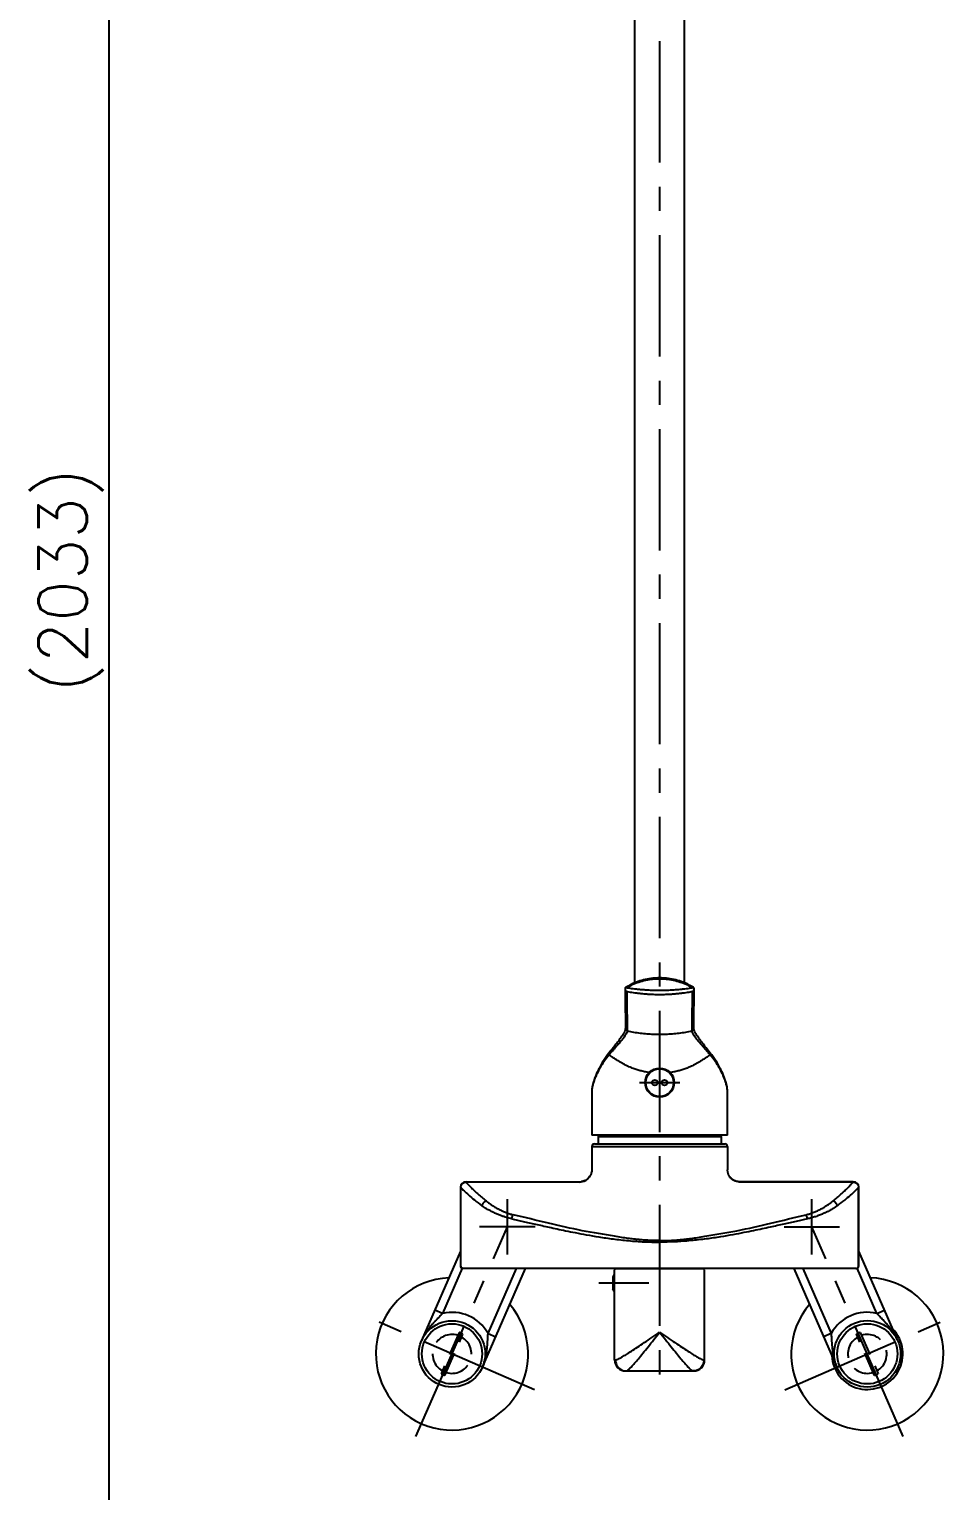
# Model space of a CAD drawing. Extents: x 11840 to 12260, y 2054 to 2648.
# Drawn here: x 11950.2 to 12016.7, y 2220.2 to 2325.7 of the extents above; entities that cross this region are included whole.
import ezdxf

# ---------------------------------------------------------------- set-up
doc = ezdxf.new("R2010")
doc.units = 0
doc.header["$LTSCALE"] = 7
doc.header["$MEASUREMENT"] = 0
doc.linetypes.add('CENTER', pattern=[2, 1.25, -0.25, 0.25, -0.25])
doc.linetypes.add('HIDDEN', pattern=[0.375, 0.25, -0.125])
doc.layers.get('0').update_dxf_attribs({"color": 2, "linetype": 'CONTINUOUS'})
for name, color, linetype in [('CL', 1, 'CENTER'), ('D', 2, 'CONTINUOUS'), ('DWG', 7, 'CONTINUOUS'), ('HD', 6, 'HIDDEN')]:
    doc.layers.add(name, color=color, linetype=linetype)
doc.styles.add('GHS', font='ROMANS.shx', dxfattribs={"bigfont": 'GHS.shx'})

msp = doc.modelspace()

# ---------------------------------------------------------------- linework, layer by layer
msp.add_line((11955.96212426223, 2436.709691924772), (11955.96212426223, 2148.074099307911))
at = {"color": 7, "linetype": 'Continuous'}
for p, q in [((11981.3636427225, 2237.498258459203), (11978.54924457068, 2231.049679703394)), ((12012.9485167105, 2231.052019351014), (12010.13355916194, 2237.501905239885)), ((11981.48388284092, 2236.273765857159), (11980.05915561252, 2233.009314545654)), ((11982.94851532466, 2229.129675319754), (11986.05921900816, 2236.257173494104)), ((11983.35860867758, 2231.569311256974), (11985.40456505275, 2236.257173494104)), ((12005.43957562667, 2236.257173494103), (12008.54924318484, 2229.132021318094)), ((12006.09422916962, 2236.257173494103), (12008.1391533533, 2231.571657848274)), ((12011.43860849796, 2233.011656372014), (12010.01474342328, 2236.274145093242)), ((11980.05915560674, 2233.009314532434), (11979.5092467625, 2233.249315080374)), ((12011.43860850332, 2233.011656359734), (12011.98851769402, 2233.251656113854)), ((11983.35860867222, 2231.569311244694), (11983.90851751648, 2231.329310696734)), ((12008.13915335908, 2231.571657835034), (12007.58924416836, 2231.331658080934))]:
    msp.add_line(p, q, dxfattribs=at)
for centre in [(11980.74887994766, 2230.089677511574), (12010.74887994766, 2230.092020334554)]:
    msp.add_circle(centre, 2.4, dxfattribs=at)
for centre, radius, start, end in [((11980.74887994766, 2230.089677511574), 5.5, 92.29555701971822, 40.54797603361337), ((12010.74887994766, 2230.092020334554), 5.5, 139.4519454492297, 87.70436446316317), ((11980.74887994766, 2230.089677511574), 3, 29.55186693719356, 103.2916619100052), ((12010.74887994766, 2230.092020334554), 3, 76.70825536677194, 150.4480503395228), ((12010.74887994766, 2230.092020334554), 2.56786909792, 182.7850482463985, 44.37125747199445)]:
    msp.add_arc(centre, radius, start, end, dxfattribs=at)
for points in [[(11980.05915560674, 2233.009314532434), (11979.97978664498, 2232.924931688214), (11979.89017756078, 2232.830945906494), (11979.7886171111, 2232.725346839414), (11979.67364319742, 2232.605882784134), (11979.54421109218, 2232.469838346714), (11979.40030228086, 2232.314155037834), (11979.24328760088, 2232.135291433214), (11979.0748873834, 2231.927433115214), (11978.8978099853, 2231.682076834454), (11978.71887447508, 2231.391269852294), (11978.56418501206, 2231.083468802354)], [(12012.94851653134, 2231.052019761514), (12012.77855574596, 2231.394202725754), (12012.59925463496, 2231.685453781234), (12012.4219473692, 2231.930977334114), (12012.2534805983, 2232.138804181974), (12012.0964969458, 2232.317560697394), (12011.9526880079, 2232.473097582294), (12011.8234090225, 2232.608965494494), (12011.7086175485, 2232.728237268074), (12011.6072468576, 2232.833641632554), (12011.5178186274, 2232.927440924394), (12011.43860850332, 2233.011656359734)], [(11982.9485155038, 2229.129675730254), (11983.08383505964, 2229.486977377874), (11983.17545928644, 2229.816493791394), (11983.23491135142, 2230.113453609354), (11983.27273525456, 2230.378297721874), (11983.29705294292, 2230.614954454274), (11983.31330450892, 2230.826161982054), (11983.3250149004, 2231.013341073714), (11983.33440829778, 2231.178612373594), (11983.34276006478, 2231.324613555154), (11983.3507237161, 2231.453966930694), (11983.35860867222, 2231.569311244694)], [(12008.13915335908, 2231.571657835034), (12008.14705305192, 2231.456083221294), (12008.1550304593, 2231.326470428294), (12008.16339594878, 2231.180197715574), (12008.1728062706, 2231.014661897154), (12008.18454197116, 2230.827250499014), (12008.20083298316, 2230.615870174554), (12008.22520809198, 2230.379117871814), (12008.2631003257, 2230.114301157414), (12008.32258605458, 2229.817623626274), (12008.41413328966, 2229.488677245454), (12008.53462808976, 2229.165952409934)]]:
    msp.add_spline(points, degree=3, dxfattribs=at)
at = {"layer": 'CL'}
for p, q in [((11995.7488799098, 2464.855291924776), (11995.74887990978, 2226.857173494103)), ((11994.29887990979, 2249.677173494104), (11997.19887990979, 2249.677173494104)), ((11984.74888367194, 2237.257173513013), (11984.74888367538, 2241.257173513014)), ((12006.74888367354, 2237.257173492758), (12006.74888367747, 2241.257173492758)), ((11978.14943131725, 2224.132088501088), (11984.74888367366, 2239.257173513014)), ((11986.74888367366, 2239.257173511294), (11982.74888367366, 2239.257173514733)), ((12004.74888367551, 2239.257173494722), (12008.74888367551, 2239.257173490794)), ((12013.34832850232, 2224.132088501088), (12006.74887614591, 2239.257173513014)), ((11991.36896953018, 2235.217172185482), (11994.96896953018, 2235.217172185482)), ((11986.70639072568, 2227.490049590148), (11974.79136916965, 2232.689305433001)), ((12004.79223981123, 2227.490398093518), (12016.70726069955, 2232.689653645008))]:
    msp.add_line(p, q, dxfattribs=at)
at = {"layer": 'D'}
for p, q in [((11992.41123491208, 2235.717172893579), (11992.49888367044, 2235.717172884315)), ((11992.41123409444, 2234.71717289358), (11992.49888367044, 2234.717172884315))]:
    msp.add_line(p, q, dxfattribs=at)
at = {"layer": 'DWG'}
for p, q in [((11993.94887990979, 2256.881480388823), (11993.94887990979, 2428.855291924788)), ((11997.54887990979, 2256.881382514602), (11997.5488799098, 2428.855291924788)), ((11993.28223897077, 2253.574831659823), (11993.28223648237, 2253.575321698604)), ((11998.21531561339, 2253.574846297343), (11998.21531787841, 2253.575295649943)), ((11992.08737275311, 2251.813874150063), (11992.08738240507, 2251.813886296683)), ((11999.41023570215, 2251.813788594824), (11999.41022458133, 2251.813802591544)), ((11990.84886004835, 2249.074996556204), (11990.84885729185, 2249.072872289084)), ((11990.84886086936, 2249.077090822543), (11990.84885824439, 2249.075023451644)), ((11990.84886096577, 2249.075624442404), (11990.84885824439, 2245.877173494103)), ((12000.64885875155, 2249.072826809804), (12000.64885515886, 2249.076881407903)), ((12000.64885828167, 2245.877173494103), (12000.64885828167, 2249.074626059043)), ((12000.64885828167, 2245.877173494103), (11990.84885824439, 2245.877173494103)), ((11992.49888367044, 2236.157173494104), (11992.59888367044, 2236.257173494104)), ((11992.49888367044, 2236.157173494104), (11992.59888367044, 2236.257173494103)), ((11992.49888367044, 2229.657173494104), (11992.49888367044, 2236.157173494109)), ((11992.59888367044, 2236.257173494103), (11992.74337955756, 2236.257173494103)), ((11992.59896953018, 2236.257173494104), (11992.7434654173, 2236.257173494104)), ((11992.59896953018, 2236.257173494104), (11998.89879781068, 2236.257173494104)), ((11997.84891593966, 2236.257173494104), (11993.64891593966, 2236.257173494104)), ((11994.29964066825, 2236.257173494104), (11998.89888367044, 2236.257173494104)), ((11998.99888367044, 2236.157173494104), (11998.89888367044, 2236.257173494104)), ((11998.99888367044, 2229.657173494104), (11998.99888367044, 2236.157173494104)), ((11992.46896953018, 2235.817172185482), (11992.36896953018, 2235.643967104725)), ((11992.36896953018, 2235.643967104725), (11992.36896953018, 2234.790377266239)), ((11992.46896993747, 2235.817172890933), (11992.49888367044, 2235.817172887375)), ((11992.46896953018, 2235.817172227108), (11992.46896953018, 2234.617172227107)), ((11992.46896953018, 2234.617172185482), (11992.36896953018, 2234.790377266239)), ((11992.46896912288, 2234.617172890933), (11992.49888367044, 2234.617172887376)), ((11992.49888367046, 2229.657173494104), (11992.55417490464, 2229.657173494104)), ((11998.94359243624, 2229.657173494104), (11998.9988836704, 2229.657173494104)), ((11993.29889494664, 2228.857173494103), (11998.19887232962, 2228.857173494103))]:
    msp.add_line(p, q, dxfattribs=at)
at = {"layer": 'DWG', "color": 7, "linetype": 'Continuous'}
for p, q in [((11991.29860094218, 2245.797173494103), (11991.29860094218, 2245.257173494104)), ((11991.29860094218, 2245.797173494103), (12000.19860094218, 2245.797173494103)), ((12000.19860094218, 2245.797173494103), (12000.19860094218, 2245.257173494104)), ((11990.84857560599, 2245.057167137154), (11990.84857560599, 2243.420732481073)), ((11990.84860094226, 2245.057173494103), (12000.64860094218, 2245.057173494103)), ((11991.0486065925, 2245.257173494104), (12000.44863623505, 2245.257163422469)), ((12000.64857560591, 2245.057167137154), (12000.65150086711, 2243.383663036034)), ((11981.76364272258, 2242.519026290663), (11981.76383832106, 2242.500400217224)), ((11981.76364273362, 2242.519026290663), (11990.06926509552, 2242.519026290663)), ((11989.92761245439, 2242.500400178743), (11981.76383832106, 2242.500400217224)), ((11990.73304017711, 2242.955326290114), (11990.73596295223, 2242.960395599313)), ((12009.73355915162, 2242.519026290663), (12001.48159487856, 2242.519026290663)), ((12009.73346786202, 2242.500407465864), (12001.48159487672, 2242.500400218343)), ((12009.73346786202, 2242.500407465864), (12009.73355916186, 2242.519026290663)), ((11981.3636427225, 2242.119026290663), (11981.3636427225, 2236.457173494103)), ((11981.37832164066, 2236.457173494103), (11981.37832164066, 2242.118899100743)), ((12010.1188802449, 2242.118899068263), (12010.13355916194, 2242.119026290663)), ((12010.1188802533, 2236.457173494103), (12010.1188802449, 2242.118899068263)), ((12010.13355916194, 2236.457173494103), (12010.13355916194, 2242.119026290663)), ((12009.93355916194, 2236.257173494104), (11981.56376761042, 2236.257173494104))]:
    msp.add_line(p, q, dxfattribs=at)
at = {"layer": 'DWG'}
for centre, radius in [((11995.7488799098, 2249.677173494104), 1.05), ((11995.7488799098, 2249.677173494104), 1), ((11995.39887990979, 2249.677173494104), 0.2), ((11996.09887990979, 2249.677173494104), 0.2), ((11980.74888726331, 2230.089655929226), 2.1714285455), ((12010.74888046924, 2230.089657265347), 2.1714285455)]:
    msp.add_circle(centre, radius, dxfattribs=at)
at = {"layer": 'DWG', "color": 7, "linetype": 'Continuous'}
for centre, radius, start, end in [((11995.69859676554, 2245.791110927624), 4.4, 178.8792417485205, 179.921054640214), ((11995.7986051189, 2245.791110927624), 4.4, 0.07894535978601153, 1.120758251479474), ((11991.04862595954, 2245.057164869383), 0.1999996508, 89.99915113753237, 179.9991511374803), ((12000.44857598898, 2245.057163814584), 0.19999961696, 0.0009518480799575393, 89.98274074020757), ((11981.7636427225, 2242.119026290663), 0.4, 90, 180), ((12009.73355916194, 2242.119026290663), 0.4, 0, 90), ((11981.5636427225, 2236.457173494103), 0.2, 180, 270), ((12009.93411709707, 2236.457173494103), 0.2, 270, 7.016477563892661e-15)]:
    msp.add_arc(centre, radius, start, end, dxfattribs=at)
at = {"layer": 'DWG'}
for centre, start, end in [((11993.29888367044, 2229.657173494104), 180, 270), ((11998.19888367044, 2229.657173494104), 270, 0)]:
    msp.add_arc(centre, 0.8, start, end, dxfattribs=at)
for points in [[(11995.74874257047, 2257.236427979384), (11995.25022376375, 2257.210002396244), (11994.712972413, 2257.121425249664), (11994.19355064691, 2256.973342338183), (11993.70131789341, 2256.770941994763), (11993.32655888227, 2256.571001960584)], [(11995.74880488826, 2257.151337991623), (11995.24022981731, 2257.124434626324), (11994.73610475225, 2257.043853480904), (11994.24447380341, 2256.911016731724), (11993.77503121373, 2256.729875805044), (11993.35596055851, 2256.517727135343)], [(11998.17102989513, 2256.570977209244), (11997.7996894322, 2256.769285328143), (11997.3077381294, 2256.972038756684), (11996.78848095418, 2257.120544369864), (11996.25126496489, 2257.209581977463), (11995.74874251991, 2257.236428479643)], [(11998.14163659477, 2256.517695575144), (11997.71789411099, 2256.731933862484), (11997.24333418495, 2256.914190877864), (11996.74588867775, 2257.047160588324), (11996.2416144758, 2257.126073153643), (11995.74880488804, 2257.151338572544)], [(11993.25436061709, 2256.436468256944), (11993.26311264858, 2255.542761640304), (11993.27305510869, 2254.577630879604), (11993.28226675003, 2253.575321810504)], [(11993.26036612747, 2256.487024007184), (11993.25437817645, 2256.436474347904)], [(11993.25437817645, 2256.436474347904), (11993.25553853417, 2256.416373797704), (11993.27510894331, 2256.346330380864), (11993.31650381559, 2256.284522625024), (11993.37549598784, 2256.238001563023)], [(11993.32655870554, 2256.570998895723), (11993.32531129387, 2256.570252632943), (11993.30390722433, 2256.554676778744), (11993.2856288706, 2256.535619112444), (11993.2709189063, 2256.513095579304), (11993.26036612747, 2256.487024007184)], [(11993.26036612747, 2256.487024007184), (11993.28611500611, 2256.494458533363), (11993.31242148337, 2256.501513064343), (11993.33928505667, 2256.508224103864)], [(11995.74880457763, 2256.323108552963), (11995.30713425303, 2256.329830593203), (11994.89097451885, 2256.348323210864), (11994.53026608927, 2256.373575174704), (11994.22074503401, 2256.401639755984), (11993.95259477737, 2256.430357849884), (11993.71855278836, 2256.458382497784), (11993.51477432331, 2256.484621320484), (11993.33928505667, 2256.508224103864)], [(11993.35596055851, 2256.517727135343), (11993.33936324561, 2256.508241557704)], [(11993.37549396787, 2256.237997061664), (11993.38359192489, 2255.442080471504), (11993.39334168829, 2254.508462566743), (11993.40411269123, 2253.403231253304)], [(11995.74891946653, 2256.020064903424), (11995.31310443876, 2256.027746649364), (11994.90262754593, 2256.048940002363), (11994.54708909577, 2256.078061367244), (11994.24225956697, 2256.110690605284), (11993.97833016799, 2256.144398774323), (11993.74813135692, 2256.177654870284), (11993.54786804034, 2256.209197155564), (11993.37549598784, 2256.238001563023)], [(11998.15829135699, 2256.508205014684), (11997.98262781663, 2256.484579762703), (11997.77869319308, 2256.458323713104), (11997.54451397369, 2256.430288460703), (11997.27622860641, 2256.401565700044), (11996.96655412229, 2256.373502227124), (11996.60573497289, 2256.348264559803), (11996.18978572113, 2256.329806576404), (11995.74880457763, 2256.323108624784)], [(11998.12208433025, 2256.237978275364), (11997.94955271749, 2256.209148959463), (11997.74915100246, 2256.177588998044), (11997.51883619715, 2256.144323452344), (11997.25479854581, 2256.110612739904), (11996.94984960212, 2256.077987014044), (11996.59424215693, 2256.048882485444), (11996.18401365327, 2256.027725790484), (11995.74891946653, 2256.020064880444)], [(11998.09346625899, 2253.403210712803), (11998.1042407871, 2254.508727054023), (11998.11398796787, 2255.442211130624), (11998.12208692067, 2256.237972502364)], [(11998.12208433025, 2256.237978275364), (11998.18108171887, 2256.284499758284), (11998.22247646543, 2256.346308539924), (11998.24204677855, 2256.416352048444), (11998.2432071783, 2256.436453307663)], [(11998.15821116621, 2256.508222895964), (11998.14163659477, 2256.517695575144)], [(11998.23721935109, 2256.487002074763), (11998.21146760253, 2256.494437424703), (11998.18515816053, 2256.501492452464), (11998.15829135699, 2256.508205014684)], [(11998.23721935109, 2256.487002074763), (11998.22659234408, 2256.513214708403), (11998.21180375253, 2256.535788134924), (11998.19351707659, 2256.554794218084), (11998.17219110483, 2256.570279773524), (11998.1710298515, 2256.570973997844)], [(11998.21531808093, 2253.575295649164), (11998.22451411382, 2254.576330642264), (11998.23445882141, 2255.541539344544), (11998.24322470326, 2256.436447216884)], [(11998.2432071783, 2256.436453307663), (11998.23721935109, 2256.487002074763)], [(11993.28228071522, 2253.574832064884), (11993.26393444226, 2253.477324246023), (11993.18830893407, 2253.304630069463), (11993.05697722101, 2253.085987318584), (11992.87749537575, 2252.828640542743), (11992.65321628095, 2252.531095771924), (11992.38339134519, 2252.186814543144), (11992.08738462507, 2251.813884533463)], [(11993.40410210699, 2253.403211474983), (11993.38306866687, 2253.305035248783), (11993.33168543583, 2253.187090878923), (11993.24638608781, 2253.045788925644), (11993.13609022294, 2252.892930345543), (11993.01735867958, 2252.743677291323), (11992.89770449797, 2252.601057226004), (11992.78456200393, 2252.470007949964), (11992.67554973532, 2252.345671640303), (11992.55973670727, 2252.214849343824), (11992.42555223408, 2252.063882879424), (11992.272009751, 2251.890811670844), (11992.09484383361, 2251.689485089543)], [(11993.40410210699, 2253.403211474983), (11993.34804702661, 2253.436796968824), (11993.30683359478, 2253.485783973844), (11993.28502015402, 2253.544754419064), (11993.2822492514, 2253.574831725803)], [(11993.40411353776, 2253.403244043384), (11993.86481007325, 2253.320402076543), (11994.33578840307, 2253.255050960704), (11994.81473693637, 2253.208126698723), (11995.29002571827, 2253.180636639744), (11995.74892165417, 2253.171813660623)], [(11995.74892164629, 2253.171816223164), (11996.20893052909, 2253.180697628583), (11996.68466603612, 2253.208276194364), (11997.16342136523, 2253.255246393403), (11997.63375834381, 2253.320553090544), (11998.09346487343, 2253.403217900183)], [(11998.09346625899, 2253.403210712803), (11998.14951315783, 2253.436791676084), (11998.19072101537, 2253.485771930224), (11998.21253310069, 2253.544735237404), (11998.21530533909, 2253.574846361744)], [(11999.40276018899, 2251.689403033503), (11999.2250462809, 2251.891353966103), (11999.07088886929, 2252.065117770324), (11998.93615425425, 2252.216708441464), (11998.81974988011, 2252.348218235164), (11998.71029245259, 2252.473097879663), (11998.59792388865, 2252.603306941403), (11998.48086507759, 2252.742858833964), (11998.36400603757, 2252.889611738204), (11998.25264353824, 2253.043596364544), (11998.16563640617, 2253.187551225584), (11998.11428052455, 2253.305701424683), (11998.09347629541, 2253.403191915783)], [(11999.4102240892, 2251.813802200703), (11999.11604057569, 2252.184435689604), (11998.84601076645, 2252.528931105943), (11998.62150849595, 2252.826663912883), (11998.44176366863, 2253.084196594124), (11998.31008964491, 2253.303067630443), (11998.23401928655, 2253.476130041584), (11998.21530911035, 2253.574846453644)], [(11992.08737273029, 2251.813874168184), (11991.68914734569, 2251.254800564304), (11991.37162655311, 2250.702051216484), (11991.13837101111, 2250.197909428543), (11990.97649974276, 2249.751225939383), (11990.87975271716, 2249.369390551844), (11990.84884337403, 2249.077108733944)], [(11992.09483897048, 2251.689484848684), (11992.07519369527, 2251.738877098004), (11992.0735690675, 2251.782995905364), (11992.08738768621, 2251.813862434844)], [(11999.40276018899, 2251.689403033503), (11999.42240798765, 2251.738793072584), (11999.42403620634, 2251.782910254464), (11999.41022077915, 2251.813776889284)], [(12000.64887586153, 2249.076897553944), (12000.61834944989, 2249.366916255084), (12000.52193334918, 2249.748539349023), (12000.36035496523, 2250.195110365044), (12000.12738320331, 2250.699232493164), (11999.81015974455, 2251.252045071664), (11999.41023759648, 2251.813790099103)], [(11992.09484340924, 2251.689484908184), (11991.72020950451, 2251.189032032344), (11991.44092233141, 2250.737953602984), (11991.23306518882, 2250.338492254264), (11991.08021317175, 2249.989314548643), (11990.97123756891, 2249.687842999964), (11990.89984466273, 2249.435467918103), (11990.86075296151, 2249.232094946924), (11990.84886073271, 2249.077090822883)], [(11994.99064775589, 2250.403542514404), (11994.81604681867, 2250.431446514203), (11994.65260727865, 2250.463455666823), (11994.49733897701, 2250.498647705544), (11994.34709861723, 2250.537080433984), (11994.19992830174, 2250.579026242064), (11994.05408858013, 2250.624907936263), (11993.90864766153, 2250.675064531543), (11993.76213258509, 2250.730158314544), (11993.61219824325, 2250.791404089204), (11993.45746564041, 2250.859879051363), (11993.29481181867, 2250.937703004704), (11993.12243844029, 2251.026875451084), (11992.94078331001, 2251.128567295784), (11992.74823629066, 2251.244983889243), (11992.54293636182, 2251.377416708544), (11992.32472561239, 2251.525706002704), (11992.09484340924, 2251.689484908184)], [(11999.40276054353, 2251.689402935463), (11999.17297404161, 2251.525694262284), (11998.95492634477, 2251.377513462784), (11998.74990944583, 2251.245252743484), (11998.55775605669, 2251.129046097224), (11998.37661397671, 2251.027594189343), (11998.20485753791, 2250.938674024764), (11998.04287015745, 2250.861084715963), (11997.88883256365, 2250.792814359524), (11997.73963497529, 2250.731747882003), (11997.59405172141, 2250.676862244463), (11997.45007767715, 2250.627038147183), (11997.30584025824, 2250.581446287663), (11997.15933782823, 2250.539446042884), (11997.00789008907, 2250.500465979284), (11996.8500744643, 2250.464509805283), (11996.68404357001, 2250.431873663624), (11996.50710668963, 2250.403548124083)], [(12000.64885537439, 2249.076881408443), (12000.63695057924, 2249.231790374824), (12000.59782806099, 2249.435261604844), (12000.52639507663, 2249.687729654464), (12000.41737472584, 2249.989285588464), (12000.26448166309, 2250.338523758303), (12000.05661665521, 2250.737974763583), (11999.77736668916, 2251.188982310224), (11999.40276054353, 2251.689402935463)], [(11990.84885525917, 2249.072857216023), (11990.84885545795, 2248.641309669563), (11990.84885599975, 2247.298353983903), (11990.84885644997, 2245.879107170544)], [(12000.64885915906, 2245.878529562044), (12000.64885950591, 2247.298354003923), (12000.64885994361, 2248.641309704403), (12000.64886010855, 2249.072926536303)], [(11992.55417490464, 2229.657173494104), (11992.65892329566, 2229.681240650223), (11992.82267702184, 2229.754415411343), (11993.04983149882, 2229.878639943484), (11993.3446680449, 2230.056078472563), (11993.70980275622, 2230.287923018764), (11994.14473282926, 2230.573180773464), (11994.64062673444, 2230.904958163544), (11995.18581818146, 2231.273998392623), (11995.74888367044, 2231.657173494104)], [(11993.34056475468, 2228.857173494104), (11993.41954814194, 2228.890881360783), (11993.54299654332, 2228.993332455823), (11993.71424143844, 2229.167245435504), (11993.93649829068, 2229.415656643764), (11994.2117462837, 2229.740234246184), (11994.53961094352, 2230.139583488523), (11994.91342026034, 2230.604071889703), (11995.32440827352, 2231.120704668244), (11995.74888366518, 2231.657173992064)], [(11995.74888366518, 2231.657173992064), (11996.17332850638, 2231.120743018163), (11996.58432615852, 2230.604098027044), (11996.95813252322, 2230.139612932563), (11997.28600384424, 2229.740254908843), (11997.56125500026, 2229.415672828183), (11997.78351706518, 2229.167254937764), (11997.95476750446, 2228.993335516884), (11998.078215249, 2228.890884043264), (11998.1572025862, 2228.857173494104)], [(11995.74888367044, 2231.657173494104), (11996.31190958014, 2231.274025403723), (11996.8571135207, 2230.904976429044), (11997.35300330118, 2230.573201462144), (11997.78794211182, 2230.287937555883), (11998.15308089704, 2230.056089888303), (11998.44792424532, 2229.878646643743), (11998.67508605704, 2229.754417567444), (11998.83883878792, 2229.681242555724), (11998.94359243624, 2229.657173494104)], [(11992.55417490464, 2229.657173494104), (11992.57389125254, 2229.479157029963), (11992.63205175686, 2229.310066892104), (11992.72574008672, 2229.158382005403), (11992.8502583618, 2229.031708544943), (11992.99936272006, 2228.936398510204), (11993.16557641692, 2228.877231189844), (11993.2817984649, 2228.859420153223)], [(11998.94359243622, 2229.657173494104), (11998.92387596896, 2229.479156603144), (11998.86571524348, 2229.310066257244), (11998.77202671174, 2229.158381375223), (11998.64750834856, 2229.031708072744), (11998.49840406386, 2228.936398256964), (11998.33219059546, 2228.877231119083), (11998.1572025862, 2228.857173494104)], [(11993.2817984649, 2228.859420153223), (11993.34056475448, 2228.857173494104)]]:
    msp.add_spline(points, degree=3, dxfattribs=at)
at = {"layer": 'DWG', "color": 7, "linetype": 'Continuous'}
for points in [[(11990.84857561927, 2243.420737360434), (11990.84022656103, 2243.287236703393), (11990.81472409759, 2243.156238570914), (11990.77768688535, 2243.046097695954), (11990.73611932191, 2242.960669668833)], [(12000.82267219631, 2242.862391432994), (12000.82315464023, 2242.861687776433), (12000.81170738975, 2242.879380726834), (12000.79536896743, 2242.906446411554), (12000.77572773479, 2242.941925684114), (12000.75541189399, 2242.982596254514), (12000.73518378983, 2243.028130736994), (12000.71578149959, 2243.078113089394), (12000.69790169703, 2243.132010557953), (12000.68217486263, 2243.189146819154), (12000.66905886727, 2243.249065992274), (12000.65888863415, 2243.311661085473), (12000.65203074567, 2243.376524599954), (12000.65150086711, 2243.383663036034)], [(11981.37832406626, 2242.118899299544), (11981.40132850346, 2242.222961759703), (11981.4469803409, 2242.312401827144), (11981.50704746258, 2242.383741755783), (11981.57401982194, 2242.436132169144), (11981.64176361018, 2242.471228928984), (11981.70605556322, 2242.491558476743), (11981.76374032762, 2242.500400108343)], [(11981.76383832106, 2242.500400236503), (11981.94953707858, 2242.293825221544), (11982.16143326698, 2242.075812483624), (11982.39646263874, 2241.848869750183), (11982.65222084306, 2241.615032300023), (11982.92725337122, 2241.375485231384), (11983.22058876002, 2241.131143195863)], [(11989.92761245439, 2242.500400178743), (11990.08436749639, 2242.508821610993), (11990.28857137767, 2242.565270743714), (11990.47507245615, 2242.669051829874), (11990.63531527743, 2242.817180819714), (11990.72350425879, 2242.939289929473)], [(11990.72349862679, 2242.939293358274), (11990.68987489367, 2242.888063791394), (11990.57054790751, 2242.751024894834), (11990.43572769095, 2242.647530688993), (11990.29639598759, 2242.578059284194), (11990.16127737895, 2242.539752270834), (11990.06926509552, 2242.519026290664)], [(11990.72445026743, 2242.940860048834), (11990.72349862679, 2242.939293358274)], [(11990.72350425879, 2242.939289929473), (11990.73303248063, 2242.955330760594)], [(11990.73303575407, 2242.955328859313), (11990.72445026743, 2242.940860048834)], [(12001.48159487672, 2242.500400218343), (12001.41276902415, 2242.509208931474), (12001.20814151423, 2242.565922284834), (12001.02162279039, 2242.669750601154), (12000.86133561983, 2242.817897701393), (12000.79454467175, 2242.906391397873)], [(12001.48159487856, 2242.519026290664), (12001.30792366831, 2242.546746901154), (12001.12738521639, 2242.612091989794), (12000.94980356191, 2242.731080818913), (12000.80132538815, 2242.896770995393)], [(12008.27661312442, 2241.131143195863), (12008.57029187466, 2241.375764853544), (12008.84546842322, 2241.615458288744), (12009.10122417234, 2241.849315970824), (12009.33614966362, 2242.076182508584), (12009.54789966458, 2242.294076244024), (12009.7334613401, 2242.500400218343)], [(12009.7334679173, 2242.500406603704), (12009.76731880234, 2242.496238125143), (12009.7997312625, 2242.489469501464), (12009.8328089821, 2242.479667645463), (12009.86809962658, 2242.465775656824), (12009.90613232794, 2242.446469007863), (12009.94678437818, 2242.420062904904), (12009.98914312218, 2242.384680186104), (12010.0297435261, 2242.340395890024), (12010.06458357858, 2242.289496054023), (12010.09130148186, 2242.234919833784), (12010.10950619778, 2242.177774047944), (12010.11888485922, 2242.118962901383)], [(11981.36364272306, 2242.119026290663), (11981.37017934938, 2242.119008557464), (11981.37832164066, 2242.118899100743)], [(11981.3783262401, 2242.118896955063), (11981.63252257738, 2241.856636253383), (11981.94335555162, 2241.566957855463), (11982.36780178538, 2241.206916811863), (11982.90584219794, 2240.790468106264)], [(12008.59135967466, 2240.790468103544), (12009.1156271329, 2241.195767450824), (12009.54001381274, 2241.554648371143), (12009.85526455114, 2241.847443467544), (12010.11888696778, 2242.118909361784)], [(11985.06651676474, 2239.845422800184), (11984.88066817658, 2239.887865436024), (11984.6896593297, 2239.938884150023), (11984.48647069106, 2240.001301346744), (11984.26533275506, 2240.078764109464), (11984.02238959554, 2240.175424050984), (11983.76503726002, 2240.291124442823), (11983.5255531885, 2240.411642509544), (11983.32432080138, 2240.523212380504), (11983.15837397258, 2240.622952416024), (11983.02091091842, 2240.711559604023), (11982.9058418037, 2240.790468111624)], [(11983.22058884458, 2241.131141879544), (11983.11976151858, 2241.079818725303), (11983.02914320618, 2241.002040899943), (11982.95488584434, 2240.902400751864), (11982.90584272642, 2240.790468158983)], [(11983.22058876002, 2241.131143195863), (11983.43181180002, 2240.968174049944), (11983.66261435226, 2240.809063436344), (11983.90763070538, 2240.658404699144), (11984.16068746066, 2240.520612857144), (11984.41623619306, 2240.398804128664), (11984.67091567442, 2240.294492279784), (11984.92169822706, 2240.208458808824), (11985.1651962249, 2240.140906177464)], [(12006.33200565954, 2240.140906177464), (12006.57446399322, 2240.208123365143), (12006.82440605346, 2240.293780022664), (12007.0791199881, 2240.397986365303), (12007.33600188914, 2240.520350674024), (12007.59015538922, 2240.658742609624), (12007.83495803402, 2240.809303969383), (12008.06527023074, 2240.968074388104), (12008.27661312442, 2241.131143195863)], [(12008.59136008074, 2240.790468111624), (12008.36338037658, 2240.638359476264), (12008.11454034666, 2240.489853824264), (12007.84927967226, 2240.348455904904), (12007.57186190602, 2240.217436160984), (12007.28740981234, 2240.099791564264), (12007.00065762954, 2239.998010796903), (12006.71405571242, 2239.912981694263), (12006.4306851197, 2239.845422800184)], [(12008.59135907474, 2240.790468165464), (12008.54394199978, 2240.899601111543), (12008.47208370418, 2240.997684078983), (12008.38002692626, 2241.078058462263), (12008.27661302282, 2241.131141682584)], [(11985.06651739034, 2239.845422777624), (11985.09433811602, 2239.954821016903), (11985.1280887701, 2240.056096684583), (11985.16519553746, 2240.140906058024)], [(11992.48844330524, 2238.584861407652), (11990.1615227675, 2238.986802105424), (11987.72022432946, 2239.525061584062), (11985.17281864078, 2240.140289818254)], [(11999.00917446017, 2238.585070907121), (12001.33606916583, 2238.987161123682), (12003.77733301219, 2239.525577470345), (12006.32469916325, 2240.140969390473)], [(12006.4306844941, 2239.845422777624), (12006.40286376842, 2239.954821016903), (12006.36911311434, 2240.056096684583), (12006.33200634698, 2240.140906058024)], [(11995.75644878368, 2238.267388324503), (11995.56292281568, 2238.268646760403), (11995.35463910046, 2238.272811290163), (11995.12505563604, 2238.280725255584), (11994.86761375846, 2238.293644973924), (11994.57620135538, 2238.313257248404), (11994.24817450768, 2238.341340967064), (11993.87961448266, 2238.379967292324), (11993.46260777348, 2238.432045530283), (11992.99724467284, 2238.499911431044), (11992.48859453794, 2238.585051844303)], [(11995.74131857464, 2238.267388324503), (11995.93484454264, 2238.268646760403), (11996.14312825786, 2238.272811290163), (11996.37271172228, 2238.280725255584), (11996.63015359986, 2238.293644973924), (11996.92156600294, 2238.313257248404), (11997.24959285064, 2238.341340967064), (11997.61815287566, 2238.379967292324), (11998.03515958484, 2238.432045530283), (11998.50052268548, 2238.499911431044), (11999.00917282038, 2238.585051844303)], [(11981.38792344314, 2236.394822173944), (11981.3783216317, 2236.457173494104)], [(11981.49248536442, 2236.274525529623), (11981.45773415186, 2236.295373861624), (11981.41517554066, 2236.339532155704), (11981.38792344314, 2236.394822173944)], [(11981.53077174826, 2236.261590984023), (11981.51127427282, 2236.267020474023), (11981.49248536442, 2236.274525529623)], [(11981.57098216874, 2236.257173494104), (11981.53077174826, 2236.261590984023)], [(12009.92677765083, 2236.257173494104), (12009.96698807131, 2236.261590984023)], [(12009.96698807131, 2236.261590984023), (12009.98648554675, 2236.267020474023), (12010.00527445515, 2236.274525529623)], [(12010.00527445515, 2236.274525529623), (12010.04002566771, 2236.295373861624), (12010.08258427891, 2236.339532155704), (12010.10983637643, 2236.394822173944)], [(12010.10983637643, 2236.394822173944), (12010.11943818787, 2236.457173494104)]]:
    msp.add_spline(points, degree=3, dxfattribs=at)
for points in [[(11985.07436552114, 2239.845422800224), (11985.20770335226, 2239.814756162218), (11985.47929816802, 2239.752291520117), (11985.8953346249, 2239.657022801513), (11986.32978344716, 2239.558082469515), (11986.78646386052, 2239.45490146494), (11987.27082738331, 2239.346692208491), (11987.7906427979, 2239.232314899952), (11988.35703696693, 2239.110243558698), (11988.98400754066, 2238.979072839143), (11989.68805203739, 2238.837762075818), (11990.48681354453, 2238.687152125261), (11991.39427372022, 2238.531636468118), (11992.41036454847, 2238.382196183357), (11993.50326741882, 2238.258350037798), (11994.62920669156, 2238.17754445539), (11995.38240866752, 2238.159540981368), (11995.75644999732, 2238.159541108993)], [(12006.42340183718, 2239.845422800224), (12006.29006400606, 2239.814756162218), (12006.0184691903, 2239.752291520117), (12005.60243273342, 2239.657022801513), (12005.16798391116, 2239.558082469515), (12004.7113034978, 2239.45490146494), (12004.22693997501, 2239.346692208491), (12003.70712456042, 2239.232314899952), (12003.14073039139, 2239.110243558698), (12002.51375981766, 2238.979072839143), (12001.80971532093, 2238.837762075818), (12001.01095381379, 2238.687152125261), (12000.1034936381, 2238.531636468118), (11999.08740280985, 2238.382196183357), (11997.9944999395, 2238.258350037798), (11996.86856066676, 2238.17754445539), (11996.11535869079, 2238.159540981368), (11995.741317361, 2238.159541108993)]]:
    msp.add_open_spline(points, degree=3, knots=[0, 0, 0, 0, 2.052283894891046, 4.180281482394474, 6.402072904991398, 8.73587122629797, 11.20314981807723, 13.84661741455805, 16.71960618992966, 19.89410505885252, 23.45471644456759, 27.49073068033698, 32.08626811777529, 37.26419018988664, 42.89400496078085, 48.58084275706327, 54.19089809660332, 54.19089809660332, 54.19089809660332, 54.19089809660332], dxfattribs=at)
at = {"layer": 'HD'}
for p, q in [((11981.26234468231, 2231.641433034599), (11979.96042572491, 2228.657851360199)), ((11980.23538779485, 2228.537868611097), (11981.53730675228, 2231.521450285497)), ((12011.26238007592, 2228.537869992957), (12009.96046085274, 2231.52145155139)), ((12010.23542291201, 2231.641434324983), (12011.53734213518, 2228.657852766552))]:
    msp.add_line(p, q, dxfattribs=at)
for centre, radius, start, end in [((11980.74886437403, 2230.089650408223), 1.40358983848, 72.56026466697523, 240.2905678585709), ((11980.74886437403, 2230.089650408223), 1.40358983848, 252.5602646669753, 60.29056785857085), ((11980.74886623858, 2230.089650822837), 1.63452994616, 61.16000279833837, 71.69082972712305), ((12010.74890335853, 2230.089651744346), 1.40358983848, 119.7094372450941, 287.4397404366946), ((12010.74890149397, 2230.08965215896), 1.63452994616, 108.3091753764563, 118.8400023052965), ((12010.74890335853, 2230.089651744346), 1.40358983848, 299.7094372450941, 107.4397404366947), ((11980.74886623858, 2230.089650822837), 1.63452994616, 241.1600027983384, 251.6908297271231), ((12010.74890149397, 2230.08965215896), 1.63452994616, 288.3091753764563, 298.8400023052965)]:
    msp.add_arc(centre, radius, start, end, dxfattribs=at)

# ---------------------------------------------------------------- texts
at = {"insert": (11953.21212426223, 2285.947946925962), "char_height": 3.5, "attachment_point": 5, "rotation": 90, "style": 'GHS'}
msp.add_mtext('(2033)', dxfattribs=at)

doc.saveas('drawing.dxf')
